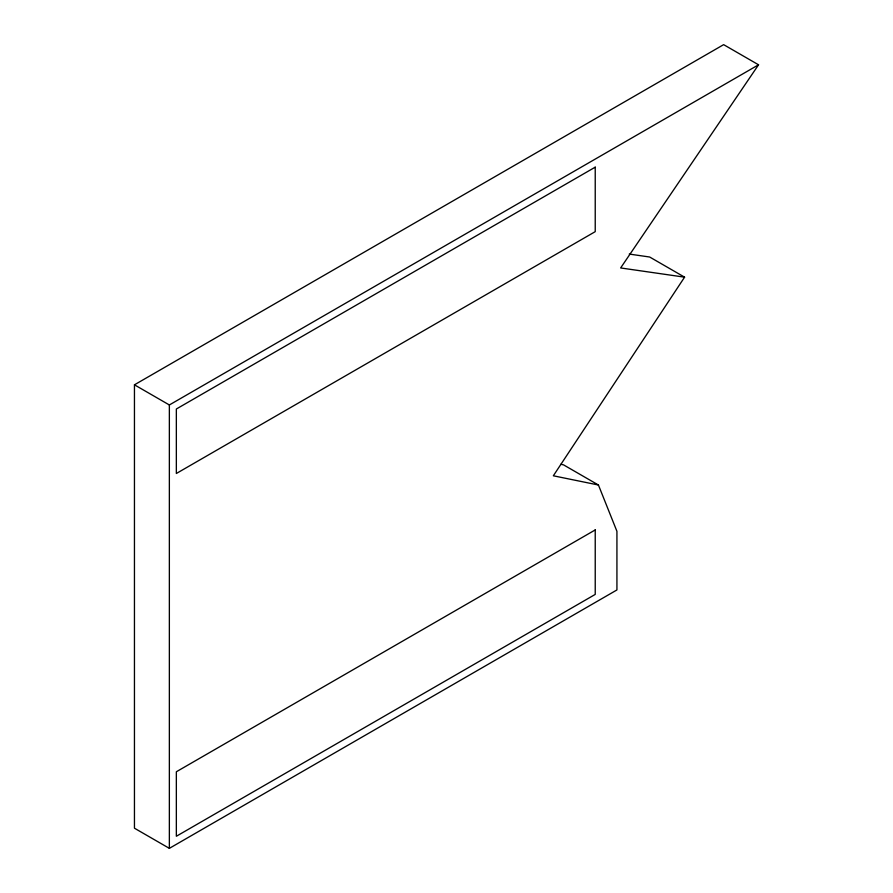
<?xml version="1.0" encoding="UTF-8"?>
<svg xmlns="http://www.w3.org/2000/svg" width="893" height="893" viewBox="0 0 893 893"><rect width="100%" height="100%" fill="white"/><g stroke="black" fill="none" stroke-linecap="round" stroke-linejoin="round"><path stroke-width="1.34" d="M684.585 277.165L553.336 475.79L598.433 485.011L616.929 531.313L616.929 589.949L169.357 848.35L134.452 828.202L134.452 384.816L723.643 44.65L758.548 64.798L620.635 267.945L684.585 277.165L649.669 257.017L629.264 254.07M134.452 384.816L169.357 404.964L758.548 64.798M560.793 464.293L563.516 464.851L598.433 485.011M169.357 404.964L169.357 848.35M595.229 167.158L176.345 409.005L176.345 473.491L595.229 231.655L595.229 167.158M595.229 529.929L176.345 771.764L176.345 836.261L595.229 594.414L595.229 529.929"/></g></svg>
